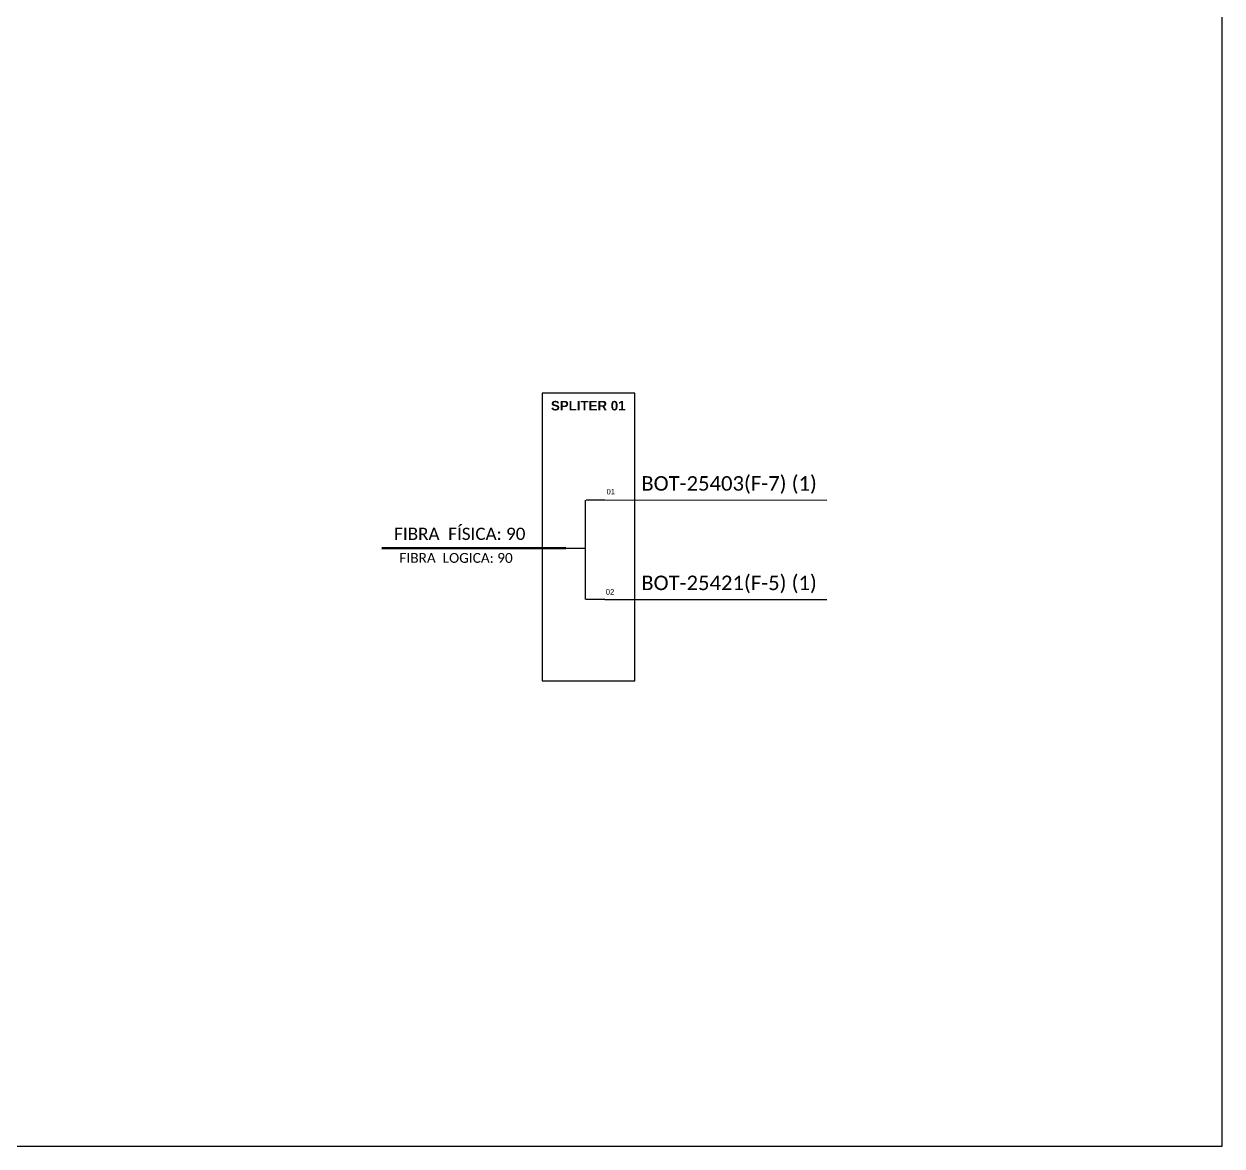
# Model space of a CAD drawing. Header units: metres. Extents: x 1 to 842, y 0 to 594.
# Drawn here: x 524.6 to 841.7, y -0.1 to 296.9 of the extents above; entities that cross this region are included whole.
import ezdxf

# ---------------------------------------------------------------- set-up
doc = ezdxf.new("R2010")
doc.units = ezdxf.units.M
doc.styles.get("Standard").update_dxf_attribs({"font": 'arial.ttf'})

msp = doc.modelspace()

# ---------------------------------------------------------------- linework, layer by layer
at = {"color": 7, "linetype": 'Continuous'}
for p, q in [((673.1, 170.85), (673.1, 144.54)), ((678.34, 170.87), (673.35, 170.87)), ((667.92, 158.16), (673.08, 158.16)), ((678.34, 144.54), (673.35, 144.54))]:
    msp.add_line(p, q, dxfattribs=at)
at = {"color": 10, "linetype": 'Continuous'}
for p, q in [((678.34, 170.89), (737.06, 170.87)), ((678.34, 144.56), (737.06, 144.54))]:
    msp.add_line(p, q, dxfattribs=at)
at = {"color": 1, "linetype": 'Continuous', "lineweight": 60}
msp.add_line((668.03, 158.16), (619.27, 158.01), dxfattribs=at)
at = {"color": 7}
for points in [[(0.69, -0.11), (841.69, -0.11), (841.69, 593.89), (0.69, 593.89)], [(661.79, 122.99), (686.31, 122.99), (686.31, 199.14), (661.79, 199.14)]]:
    msp.add_lwpolyline(points, close=True, dxfattribs=at)

# ---------------------------------------------------------------- texts
for s, insert, char_height, width, attachment_point in [('\\C10;\\fArial|b1|i0|c0|p34;SPLITER 01', (673.94, 195.84), 2.5196, 23.5911, 5), ('\\C1;\\fCalibri|b0|i0|c0|p34;BOT-25403(F-7) (1)', (687.99, 174.86), 3.8452, 100.0971, 4), ('\\C7;\\fArial|b0|i0;\\H0.578704x;01 ', (679.92, 173.09), 2.5196, 4.905, 5), ('{\\fCalibri|b0|i0|c0|p34;\\C7;FIBRA  FÍSICA: 90}', (639.94, 161.92), 3.2444, 49.0502, 5), ('{\\fCalibri|b0|i0|c0|p34;\\C7;FIBRA  LOGICA: 90}', (638.96, 155.54), 2.5957, 49.0502, 5), ('{\\fCalibri|b0|i0|c0|p34;\\C7;BOT-25421(F-5) (1)}', (687.98, 148.54), 3.8452, 100.0971, 4), ('\\C7;\\fArial|b0|i0;\\H0.578704x;02 ', (679.71, 146.56), 2.5196, 5.3339, 5)]:
    msp.add_mtext(s, dxfattribs=dict(insert=insert, char_height=char_height, width=width, attachment_point=attachment_point))

doc.saveas('drawing.dxf')
